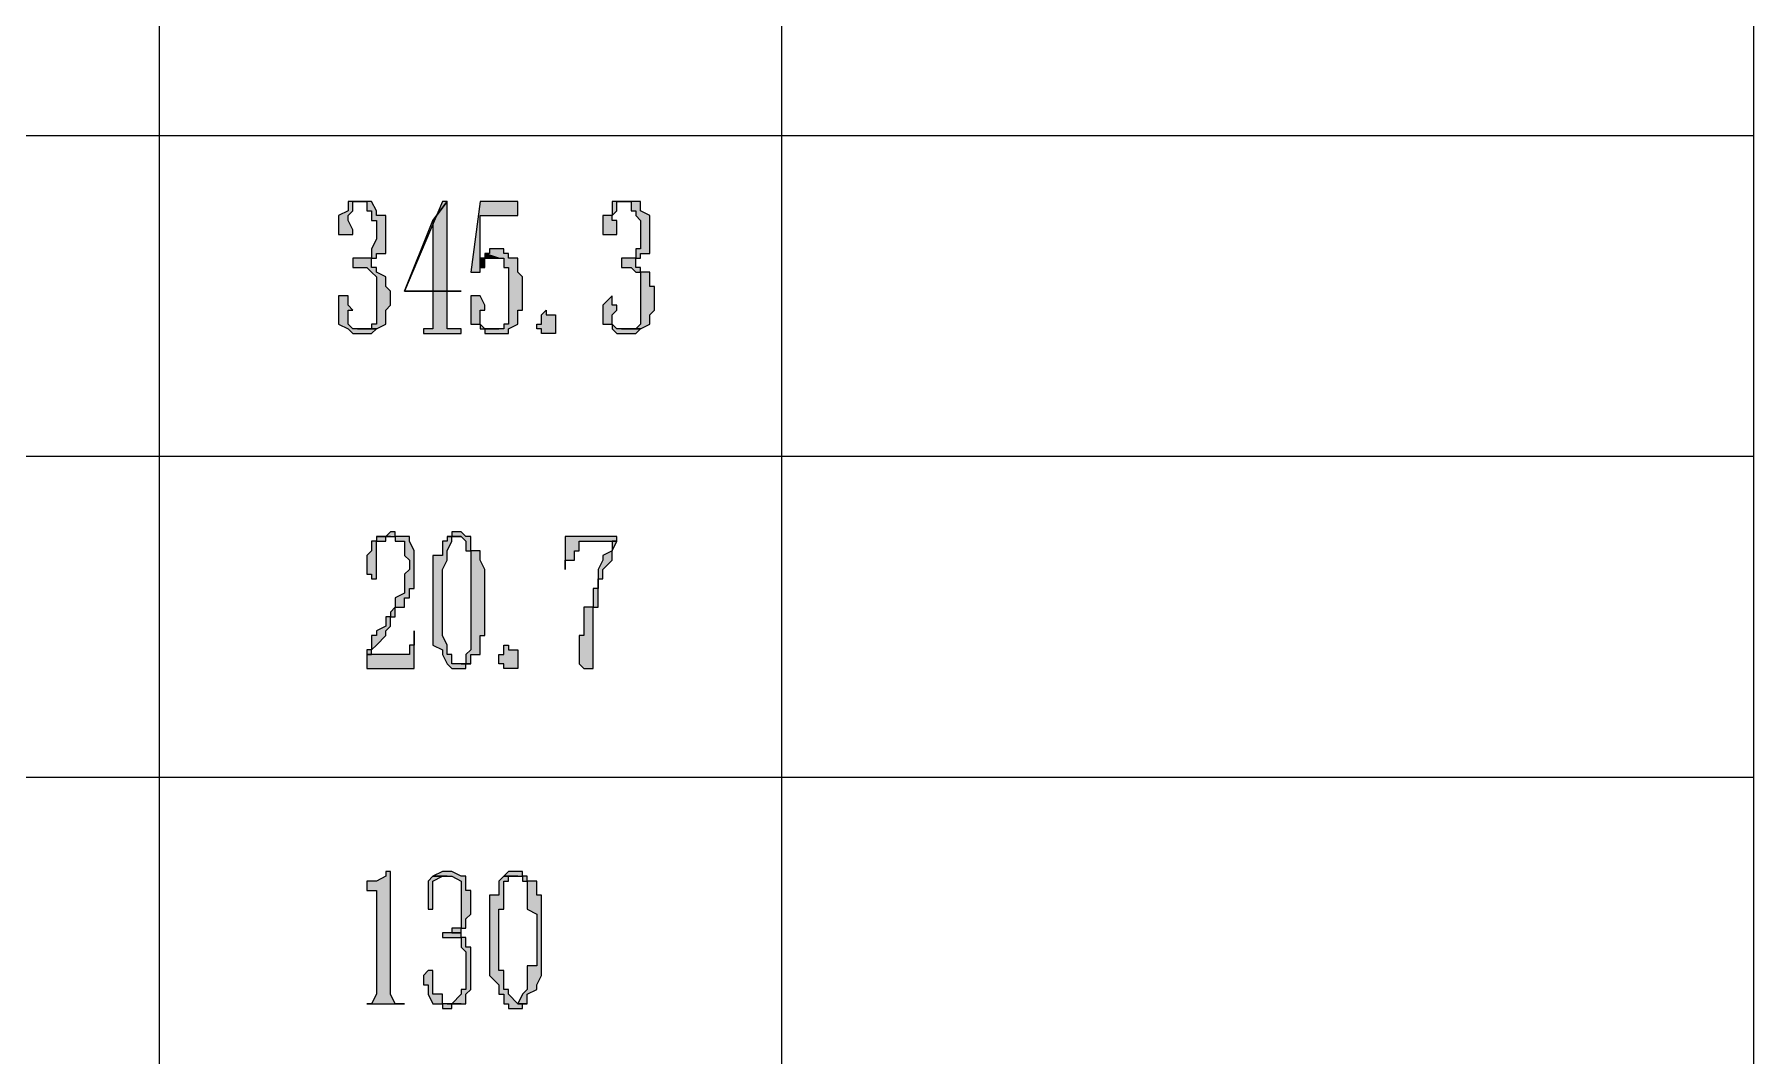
# Model space of a CAD drawing. Header units: millimetres. Extents: x 20 to 821, y 1 to 1134.
# Drawn here: x 755.5 to 821.2, y 152.2 to 191.2 of the extents above; entities that cross this region are included whole.
import ezdxf

# ---------------------------------------------------------------- set-up
doc = ezdxf.new("R2010")
doc.units = ezdxf.units.MM
doc.layers.add('1', color=7, linetype='Continuous')

msp = doc.modelspace()

# ---------------------------------------------------------------- hatches: boundary and pattern name
h = msp.add_hatch(color=0)
h.dxf.hatch_style = 2
h.paths.add_polyline_path([(767.7, 184.821732), (767.52, 184.821732), (767.52, 184.461732), (767.16, 184.281732), (767.16, 183.561732), (767.52, 183.561732), (767.7, 183.561732), (767.7, 183.741732), (767.52, 184.101732), (767.52, 184.281732), (767.7, 184.461732), (767.7, 184.821732), (767.88, 184.821732)])
h = msp.add_hatch(color=0)
h.dxf.hatch_style = 2
h.paths.add_polyline_path([(767.88, 184.821732), (767.7, 184.821732), (767.88, 184.821732), (768.24, 184.821732), (768.24, 184.461732), (768.42, 184.461732), (768.42, 184.281732), (768.42, 184.101732), (768.6, 184.101732), (768.6, 183.381732), (768.42, 183.021732), (768.42, 182.661732), (768.24, 182.661732), (767.7, 182.661732), (767.7, 182.301732), (768.24, 182.301732), (768.42, 182.121732), (768.6, 181.941732), (768.6, 180.141732), (768.42, 180.141732), (768.42, 179.961732), (768.24, 179.961732), (767.88, 179.961732), (768.6, 179.961732), (768.96, 180.141732), (768.96, 180.681732), (769.14, 180.861732), (769.14, 181.401732), (768.96, 181.581732), (768.96, 181.941732), (768.6, 182.121732), (768.6, 182.301732), (768.42, 182.301732), (768.42, 182.661732), (768.6, 182.661732), (768.6, 182.841732), (768.96, 182.841732), (768.96, 184.281732), (768.6, 184.281732), (768.6, 184.461732), (768.42, 184.821732)])
h = msp.add_hatch(color=0)
h.dxf.hatch_style = 2
h.paths.add_polyline_path([(771.3, 184.821732), (771.12, 184.821732), (769.68, 181.401732), (770.76, 181.401732), (770.76, 180.141732), (770.76, 179.961732), (770.58, 179.961732), (770.4, 179.961732), (770.4, 179.781732), (771.84, 179.781732), (771.84, 179.961732), (771.3, 179.961732), (771.3, 180.141732), (771.3, 181.401732), (771.84, 181.401732), (769.68, 181.401732), (770.76, 184.101732)])
h = msp.add_hatch(color=0)
h.dxf.hatch_style = 2
h.paths.add_polyline_path([(771.3, 184.821732), (770.76, 184.101732), (770.76, 181.401732), (769.68, 181.401732), (771.3, 181.401732)])
h = msp.add_hatch(color=0)
h.dxf.hatch_style = 2
h.paths.add_polyline_path([(774, 184.821732), (772.56, 184.821732), (772.2, 182.121732), (772.56, 182.121732), (772.56, 182.301732), (772.56, 184.281732), (774, 184.281732)])
h = msp.add_hatch(color=0)
h.dxf.hatch_style = 2
h.paths.add_polyline_path([(777.78, 184.821732), (777.6, 184.821732), (777.6, 184.461732), (777.6, 184.281732), (777.24, 184.281732), (777.24, 183.561732), (777.6, 183.561732), (777.78, 183.561732), (777.78, 183.741732), (777.78, 184.101732), (777.6, 184.101732), (777.6, 184.281732), (777.78, 184.461732), (777.78, 184.821732), (777.96, 184.821732)])
h = msp.add_hatch(color=0)
h.dxf.hatch_style = 2
h.paths.add_polyline_path([(778.32, 184.821732), (777.78, 184.821732), (777.96, 184.821732), (778.32, 184.821732), (778.32, 184.461732), (778.5, 184.461732), (778.5, 184.281732), (778.68, 184.101732), (778.68, 183.021732), (778.5, 183.021732), (778.5, 182.661732), (778.32, 182.661732), (777.96, 182.661732), (777.96, 182.301732), (778.32, 182.301732), (778.5, 182.121732), (778.68, 182.121732), (778.68, 181.941732), (778.68, 180.141732), (778.5, 179.961732), (777.96, 179.961732), (778.68, 179.961732), (779.04, 180.141732), (779.04, 180.501732), (779.22, 180.681732), (779.22, 181.581732), (779.04, 181.581732), (779.04, 182.121732), (778.68, 182.121732), (778.68, 182.301732), (778.5, 182.301732), (778.5, 182.661732), (778.68, 182.661732), (778.68, 182.841732), (779.04, 182.841732), (779.04, 184.281732), (778.68, 184.461732), (778.68, 184.821732), (778.5, 184.821732)])
h = msp.add_hatch(color=0)
h.dxf.hatch_style = 2
h.paths.add_polyline_path([(772.74, 182.841732), (772.74, 182.661732), (772.56, 182.661732), (772.56, 182.301732), (772.74, 182.301732), (772.74, 182.661732), (772.92, 182.661732), (773.28, 182.661732)])
h = msp.add_hatch(color=0)
h.dxf.hatch_style = 2
h.paths.add_polyline_path([(773.28, 183.021732), (772.92, 183.021732), (772.92, 182.841732), (772.74, 182.841732), (773.28, 182.661732), (773.46, 182.661732), (773.46, 182.301732), (773.64, 182.301732), (773.64, 182.121732), (773.64, 180.501732), (773.64, 180.141732), (773.46, 180.141732), (773.46, 179.961732), (773.28, 179.961732), (772.74, 179.961732), (772.74, 179.781732), (773.64, 179.781732), (773.64, 179.961732), (774, 180.141732), (774, 180.681732), (774.18, 180.681732), (774.18, 181.941732), (774, 182.121732), (774, 182.661732), (773.64, 182.661732), (773.64, 182.841732), (773.46, 182.841732), (773.46, 183.021732)])
h = msp.add_hatch(color=0)
h.dxf.hatch_style = 2
h.paths.add_polyline_path([(767.52, 181.221732), (767.16, 181.221732), (767.16, 180.861732), (767.16, 180.141732), (767.52, 179.961732), (767.7, 179.781732), (768.42, 179.781732), (768.6, 179.961732), (767.88, 179.961732), (767.7, 179.961732), (767.52, 180.141732), (767.52, 180.681732), (767.7, 180.681732), (767.52, 180.861732)])
h = msp.add_hatch(color=0)
h.dxf.hatch_style = 2
h.paths.add_polyline_path([(772.56, 181.221732), (772.2, 181.221732), (772.2, 180.861732), (772.2, 180.141732), (772.56, 180.141732), (772.56, 179.961732), (772.74, 179.961732), (773.28, 179.961732), (772.92, 179.961732), (772.74, 179.961732), (772.56, 180.141732), (772.56, 180.681732), (772.74, 180.681732), (772.74, 180.861732)])
h = msp.add_hatch(color=0)
h.dxf.hatch_style = 2
h.paths.add_polyline_path([(777.6, 181.221732), (777.24, 180.861732), (777.24, 180.141732), (777.6, 180.141732), (777.6, 179.961732), (777.78, 179.781732), (778.5, 179.781732), (778.68, 179.961732), (777.96, 179.961732), (777.78, 179.961732), (777.6, 180.141732), (777.6, 180.501732), (777.78, 180.681732), (777.78, 180.861732), (777.6, 180.861732)])
h = msp.add_hatch(color=0)
h.dxf.hatch_style = 2
h.paths.add_polyline_path([(775.08, 179.781732), (774.9, 179.781732), (774.9, 179.961732), (774.72, 179.961732), (774.72, 180.141732), (774.9, 180.141732), (774.9, 180.501732), (775.08, 180.681732), (775.08, 180.501732), (775.44, 180.501732), (775.44, 179.781732)])
h = msp.add_hatch(color=0)
h.dxf.hatch_style = 2
h.paths.add_polyline_path([(769.14, 172.221732), (768.96, 172.041732), (768.6, 172.041732), (769.14, 172.041732), (769.32, 172.041732), (769.32, 171.861732), (769.68, 171.861732), (769.68, 171.501732), (769.68, 171.321732), (769.86, 171.141732), (769.86, 170.781732), (769.68, 170.601732), (769.68, 169.881732), (769.32, 169.701732), (769.32, 169.341732), (769.14, 169.161732), (769.14, 168.981732), (768.96, 168.981732), (768.96, 168.621732), (768.6, 168.441732), (768.6, 168.261732), (768.42, 168.261732), (768.42, 167.721732), (768.24, 167.721732), (768.24, 167.541732), (768.42, 167.541732), (768.42, 167.721732), (768.6, 167.901732), (768.96, 168.261732), (768.96, 168.441732), (769.14, 168.621732), (769.14, 168.981732), (769.32, 168.981732), (769.32, 169.341732), (769.68, 169.341732), (769.68, 169.701732), (769.86, 169.701732), (769.86, 170.061732), (770.04, 170.061732), (770.04, 171.501732), (769.86, 171.861732), (769.86, 172.041732), (769.68, 172.041732), (769.32, 172.041732), (769.32, 172.221732)])
h = msp.add_hatch(color=0)
h.dxf.hatch_style = 2
h.paths.add_polyline_path([(768.6, 172.041732), (768.6, 171.861732), (768.42, 171.861732), (768.42, 171.501732), (768.24, 171.321732), (768.24, 170.601732), (768.42, 170.601732), (768.42, 170.421732), (768.6, 170.421732), (768.6, 171.501732), (768.6, 171.861732), (768.96, 171.861732), (768.96, 172.041732), (769.14, 172.041732)])
h = msp.add_hatch(color=0)
h.dxf.hatch_style = 2
h.paths.add_polyline_path([(771.3, 172.041732), (771.3, 171.861732), (771.12, 171.861732), (771.12, 171.321732), (770.76, 171.321732), (770.76, 168.261732), (770.76, 167.901732), (771.12, 167.721732), (771.12, 167.541732), (771.3, 167.181732), (771.48, 167.001732), (772.02, 167.001732), (772.02, 167.181732), (772.2, 167.181732), (771.84, 167.181732), (771.48, 167.181732), (771.48, 167.541732), (771.3, 167.541732), (771.3, 167.721732), (771.3, 167.901732), (771.12, 168.261732), (771.12, 170.781732), (771.3, 171.141732), (771.3, 171.501732), (771.48, 171.861732), (771.48, 172.041732), (771.84, 172.041732)])
h = msp.add_hatch(color=0)
h.dxf.hatch_style = 2
h.paths.add_polyline_path([(771.84, 172.221732), (771.48, 172.221732), (771.48, 172.041732), (771.3, 172.041732), (771.84, 172.041732), (772.02, 171.861732), (772.02, 171.501732), (772.2, 171.501732), (772.2, 169.701732), (772.2, 169.341732), (772.2, 167.721732), (772.02, 167.541732), (772.02, 167.181732), (771.84, 167.181732), (772.2, 167.181732), (772.2, 167.541732), (772.56, 167.541732), (772.56, 167.721732), (772.56, 168.261732), (772.74, 168.261732), (772.74, 170.781732), (772.56, 171.141732), (772.56, 171.501732), (772.2, 171.501732), (772.2, 172.041732), (772.02, 172.041732)])
h = msp.add_hatch(color=0)
h.dxf.hatch_style = 2
h.paths.add_polyline_path([(777.78, 172.041732), (775.8, 172.041732), (775.8, 170.781732), (775.8, 171.141732), (776.16, 171.141732), (776.16, 171.501732), (776.34, 171.501732), (776.34, 171.861732), (776.52, 171.861732), (777.78, 171.861732)])
h = msp.add_hatch(color=0)
h.dxf.hatch_style = 2
h.paths.add_polyline_path([(777.78, 171.861732), (777.6, 171.861732), (777.6, 171.501732), (777.24, 171.321732), (777.24, 171.141732), (777.06, 170.781732), (777.06, 170.061732), (776.88, 170.061732), (776.88, 169.341732), (776.52, 169.341732), (776.52, 168.261732), (776.34, 168.261732), (776.34, 167.901732), (776.34, 167.181732), (776.52, 167.001732), (776.88, 167.001732), (776.88, 167.181732), (776.88, 169.341732), (777.06, 169.341732), (777.06, 170.421732), (777.24, 170.421732), (777.24, 170.781732), (777.6, 171.141732), (777.6, 171.501732)])
h = msp.add_hatch(color=0)
h.dxf.hatch_style = 2
h.paths.add_polyline_path([(770.04, 168.441732), (770.04, 167.901732), (769.86, 167.901732), (769.86, 167.541732), (769.68, 167.541732), (768.24, 167.541732), (768.24, 167.001732), (770.04, 167.001732)])
h = msp.add_hatch(color=0)
h.dxf.hatch_style = 2
h.paths.add_polyline_path([(773.64, 167.001732), (773.46, 167.001732), (773.46, 167.181732), (773.28, 167.181732), (773.28, 167.541732), (773.46, 167.541732), (773.46, 167.721732), (773.46, 167.901732), (773.64, 167.901732), (773.64, 167.721732), (774, 167.721732), (774, 167.001732)])
h = msp.add_hatch(color=0)
h.dxf.hatch_style = 2
h.paths.add_polyline_path([(769.14, 159.261732), (768.96, 159.261732), (768.96, 159.081732), (768.6, 158.901732), (768.24, 158.901732), (768.24, 158.541732), (768.6, 158.541732), (768.6, 158.361732), (768.6, 154.581732), (768.42, 154.221732), (768.24, 154.221732), (769.68, 154.221732), (769.32, 154.221732), (769.14, 154.581732)])
h = msp.add_hatch(color=0)
h.dxf.hatch_style = 2
h.paths.add_polyline_path([(770.76, 159.081732), (770.58, 158.901732), (770.58, 157.821732), (770.76, 157.821732), (770.76, 158.901732), (771.12, 159.081732), (771.3, 159.081732)])
h = msp.add_hatch(color=0)
h.dxf.hatch_style = 2
h.paths.add_polyline_path([(771.3, 159.261732), (771.12, 159.261732), (770.76, 159.081732), (771.48, 159.081732), (771.84, 158.901732), (771.84, 157.101732), (771.48, 157.101732), (771.48, 156.921732), (771.12, 156.921732), (771.12, 156.741732), (771.84, 156.741732), (771.84, 156.381732), (772.02, 156.201732), (772.02, 154.761732), (771.84, 154.761732), (771.84, 154.581732), (771.48, 154.221732), (771.3, 154.221732), (771.84, 154.221732), (772.02, 154.221732), (772.02, 154.581732), (772.2, 154.761732), (772.2, 156.381732), (772.02, 156.381732), (772.02, 156.741732), (771.84, 156.741732), (771.84, 156.921732), (771.48, 156.921732), (771.84, 156.921732), (771.84, 157.101732), (772.02, 157.101732), (772.02, 157.461732), (772.2, 157.641732), (772.2, 158.541732), (772.02, 158.541732), (772.02, 159.081732), (771.84, 159.081732), (771.48, 159.261732)])
h = msp.add_hatch(color=0)
h.dxf.hatch_style = 2
h.paths.add_polyline_path([(773.46, 159.081732), (773.28, 158.901732), (773.28, 158.361732), (772.92, 158.361732), (772.92, 155.301732), (773.28, 154.941732), (773.28, 154.581732), (773.46, 154.581732), (773.46, 154.221732), (773.64, 154.221732), (773.64, 154.041732), (774, 154.041732), (774.18, 154.041732), (774.18, 154.221732), (774.36, 154.221732), (774, 154.221732), (773.64, 154.581732), (773.64, 154.761732), (773.46, 154.761732), (773.46, 155.481732), (773.28, 155.481732), (773.28, 157.821732), (773.46, 157.821732), (773.46, 158.901732), (773.64, 158.901732), (773.64, 159.081732), (774, 159.081732)])
h = msp.add_hatch(color=0)
h.dxf.hatch_style = 2
h.paths.add_polyline_path([(774, 159.261732), (773.64, 159.261732), (773.46, 159.081732), (774.18, 159.081732), (774.18, 158.901732), (774.36, 158.901732), (774.36, 158.541732), (774.36, 157.821732), (774.72, 157.641732), (774.72, 156.741732), (774.72, 155.661732), (774.36, 155.661732), (774.36, 154.761732), (774.18, 154.581732), (774, 154.221732), (774.36, 154.221732), (774.36, 154.581732), (774.72, 154.761732), (774.72, 154.941732), (774.9, 155.301732), (774.9, 158.361732), (774.72, 158.361732), (774.72, 158.901732), (774.36, 158.901732), (774.36, 159.081732), (774.18, 159.081732), (774.18, 159.261732)])
h = msp.add_hatch(color=0)
h.dxf.hatch_style = 2
h.paths.add_polyline_path([(770.58, 155.481732), (770.4, 155.301732), (770.4, 154.941732), (770.58, 154.941732), (770.58, 154.581732), (770.76, 154.221732), (771.12, 154.221732), (771.12, 154.041732), (771.48, 154.041732), (771.48, 154.221732), (771.84, 154.221732), (771.3, 154.221732), (771.12, 154.221732), (771.12, 154.581732), (770.76, 154.581732), (770.76, 155.481732)])

# ---------------------------------------------------------------- linework, layer by layer
at = {"layer": '1', "color": 0, "lineweight": 25}
for points in [[(20.16, 1133.601732), (821.16, 1133.601732), (821.16, 0.501732), (20.16, 0.501732), (20.16, 1133.601732)], [(760.32, 89.781732), (760.32, 419.721732)], [(784.08, 77.541732), (784.08, 419.721732)], [(557.64, 187.341732), (821.16, 187.341732)], [(557.64, 175.101732), (821.16, 175.101732)], [(557.64, 162.861732), (821.16, 162.861732)]]:
    msp.add_lwpolyline(points, dxfattribs=at)
at = {"layer": '1', "color": 0, "lineweight": 5}
for points in [[(767.7, 184.821732), (767.52, 184.821732), (767.52, 184.461732), (767.16, 184.281732), (767.16, 183.561732), (767.52, 183.561732), (767.7, 183.561732), (767.7, 183.741732), (767.52, 184.101732), (767.52, 184.281732), (767.7, 184.461732), (767.7, 184.821732), (767.88, 184.821732), (767.7, 184.821732)], [(767.88, 184.821732), (767.7, 184.821732), (767.88, 184.821732), (768.24, 184.821732), (768.24, 184.461732), (768.42, 184.461732), (768.42, 184.281732), (768.42, 184.101732), (768.6, 184.101732), (768.6, 183.381732), (768.42, 183.021732), (768.42, 182.661732), (768.24, 182.661732), (768.24, 182.661732), (767.7, 182.661732), (767.7, 182.301732), (768.24, 182.301732), (768.42, 182.121732), (768.6, 181.941732), (768.6, 180.141732), (768.42, 180.141732), (768.42, 179.961732), (768.24, 179.961732), (767.88, 179.961732), (768.6, 179.961732), (768.96, 180.141732), (768.96, 180.681732), (769.14, 180.861732), (769.14, 181.401732), (768.96, 181.581732), (768.96, 181.941732), (768.6, 182.121732), (768.6, 182.301732), (768.42, 182.301732), (768.42, 182.661732), (768.6, 182.661732), (768.6, 182.841732), (768.96, 182.841732), (768.96, 184.281732), (768.6, 184.281732), (768.6, 184.461732), (768.42, 184.821732), (767.88, 184.821732)], [(771.3, 184.821732), (771.12, 184.821732), (769.68, 181.401732), (770.76, 181.401732), (770.76, 180.141732), (770.76, 179.961732), (770.58, 179.961732), (770.4, 179.961732), (770.4, 179.781732), (771.84, 179.781732), (771.84, 179.961732), (771.3, 179.961732), (771.3, 180.141732), (771.3, 181.401732), (771.84, 181.401732), (769.68, 181.401732), (770.76, 184.101732), (771.3, 184.821732)], [(771.3, 184.821732), (770.76, 184.101732), (770.76, 181.401732), (769.68, 181.401732), (771.3, 181.401732), (771.3, 184.821732)], [(774, 184.821732), (772.56, 184.821732), (772.2, 182.121732), (772.56, 182.121732), (772.56, 182.301732), (772.56, 184.281732), (774, 184.281732), (774, 184.821732)], [(777.78, 184.821732), (777.6, 184.821732), (777.6, 184.461732), (777.6, 184.281732), (777.24, 184.281732), (777.24, 183.561732), (777.6, 183.561732), (777.78, 183.561732), (777.78, 183.741732), (777.78, 184.101732), (777.6, 184.101732), (777.6, 184.281732), (777.78, 184.461732), (777.78, 184.821732), (777.96, 184.821732), (777.78, 184.821732)], [(778.32, 184.821732), (777.78, 184.821732), (777.96, 184.821732), (778.32, 184.821732), (778.32, 184.461732), (778.5, 184.461732), (778.5, 184.281732), (778.68, 184.101732), (778.68, 183.021732), (778.5, 183.021732), (778.5, 182.661732), (778.32, 182.661732), (778.32, 182.661732), (777.96, 182.661732), (777.96, 182.301732), (778.32, 182.301732), (778.5, 182.121732), (778.68, 182.121732), (778.68, 181.941732), (778.68, 180.141732), (778.5, 179.961732), (777.96, 179.961732), (778.68, 179.961732), (779.04, 180.141732), (779.04, 180.501732), (779.22, 180.681732), (779.22, 181.581732), (779.04, 181.581732), (779.04, 182.121732), (778.68, 182.121732), (778.68, 182.301732), (778.5, 182.301732), (778.5, 182.661732), (778.68, 182.661732), (778.68, 182.841732), (779.04, 182.841732), (779.04, 184.281732), (778.68, 184.461732), (778.68, 184.821732), (778.5, 184.821732), (778.32, 184.821732)], [(772.74, 182.841732), (772.74, 182.661732), (772.56, 182.661732), (772.56, 182.301732), (772.74, 182.301732), (772.74, 182.661732), (772.92, 182.661732), (773.28, 182.661732), (772.74, 182.841732)], [(773.28, 183.021732), (772.92, 183.021732), (772.92, 182.841732), (772.74, 182.841732), (773.28, 182.661732), (773.46, 182.661732), (773.46, 182.301732), (773.64, 182.301732), (773.64, 182.121732), (773.64, 180.501732), (773.64, 180.501732), (773.64, 180.141732), (773.46, 180.141732), (773.46, 179.961732), (773.28, 179.961732), (772.74, 179.961732), (772.74, 179.781732), (773.64, 179.781732), (773.64, 179.961732), (774, 180.141732), (774, 180.681732), (774.18, 180.681732), (774.18, 181.941732), (774, 182.121732), (774, 182.661732), (773.64, 182.661732), (773.64, 182.841732), (773.46, 182.841732), (773.46, 183.021732), (773.28, 183.021732)], [(767.52, 181.221732), (767.16, 181.221732), (767.16, 180.861732), (767.16, 180.141732), (767.52, 179.961732), (767.7, 179.781732), (768.42, 179.781732), (768.6, 179.961732), (767.88, 179.961732), (767.7, 179.961732), (767.52, 180.141732), (767.52, 180.681732), (767.7, 180.681732), (767.52, 180.861732), (767.52, 181.221732)], [(772.56, 181.221732), (772.2, 181.221732), (772.2, 180.861732), (772.2, 180.141732), (772.56, 180.141732), (772.56, 179.961732), (772.74, 179.961732), (773.28, 179.961732), (772.92, 179.961732), (772.74, 179.961732), (772.56, 180.141732), (772.56, 180.681732), (772.56, 180.681732), (772.74, 180.681732), (772.74, 180.861732), (772.56, 181.221732)], [(777.6, 181.221732), (777.24, 180.861732), (777.24, 180.141732), (777.6, 180.141732), (777.6, 179.961732), (777.78, 179.781732), (778.5, 179.781732), (778.68, 179.961732), (777.96, 179.961732), (777.78, 179.961732), (777.6, 180.141732), (777.6, 180.501732), (777.78, 180.681732), (777.78, 180.861732), (777.6, 180.861732), (777.6, 181.221732)], [(775.08, 179.781732), (774.9, 179.781732), (774.9, 179.961732), (774.72, 179.961732), (774.72, 180.141732), (774.9, 180.141732), (774.9, 180.501732), (775.08, 180.681732), (775.08, 180.501732), (775.44, 180.501732), (775.44, 179.781732), (775.08, 179.781732)], [(769.14, 172.221732), (768.96, 172.041732), (768.6, 172.041732), (769.14, 172.041732), (769.32, 172.041732), (769.32, 171.861732), (769.68, 171.861732), (769.68, 171.501732), (769.68, 171.321732), (769.86, 171.141732), (769.86, 170.781732), (769.68, 170.601732), (769.68, 169.881732), (769.32, 169.701732), (769.32, 169.701732), (769.32, 169.341732), (769.14, 169.161732), (769.14, 168.981732), (768.96, 168.981732), (768.96, 168.621732), (768.6, 168.441732), (768.6, 168.261732), (768.42, 168.261732), (768.42, 167.721732), (768.24, 167.721732), (768.24, 167.541732), (768.42, 167.541732), (768.42, 167.721732), (768.6, 167.901732), (768.96, 168.261732), (768.96, 168.441732), (769.14, 168.621732), (769.14, 168.981732), (769.32, 168.981732), (769.32, 169.341732), (769.68, 169.341732), (769.68, 169.701732), (769.86, 169.701732), (769.86, 170.061732), (770.04, 170.061732), (770.04, 171.501732), (769.86, 171.861732), (769.86, 172.041732), (769.68, 172.041732), (769.32, 172.041732), (769.32, 172.221732), (769.14, 172.221732)], [(768.6, 172.041732), (768.6, 171.861732), (768.42, 171.861732), (768.42, 171.501732), (768.24, 171.321732), (768.24, 170.601732), (768.42, 170.601732), (768.42, 170.421732), (768.6, 170.421732), (768.6, 171.501732), (768.6, 171.861732), (768.96, 171.861732), (768.96, 172.041732), (769.14, 172.041732), (768.6, 172.041732)], [(771.3, 172.041732), (771.3, 171.861732), (771.12, 171.861732), (771.12, 171.321732), (770.76, 171.321732), (770.76, 168.261732), (770.76, 167.901732), (771.12, 167.721732), (771.12, 167.541732), (771.3, 167.181732), (771.48, 167.001732), (772.02, 167.001732), (772.02, 167.181732), (772.2, 167.181732), (771.84, 167.181732), (771.48, 167.181732), (771.48, 167.541732), (771.3, 167.541732), (771.3, 167.721732), (771.3, 167.901732), (771.12, 168.261732), (771.12, 170.781732), (771.3, 171.141732), (771.3, 171.501732), (771.48, 171.861732), (771.48, 172.041732), (771.84, 172.041732), (771.3, 172.041732)], [(771.84, 172.221732), (771.48, 172.221732), (771.48, 172.041732), (771.3, 172.041732), (771.84, 172.041732), (772.02, 171.861732), (772.02, 171.501732), (772.2, 171.501732), (772.2, 169.701732), (772.2, 169.341732), (772.2, 167.721732), (772.02, 167.541732), (772.02, 167.181732), (771.84, 167.181732), (772.2, 167.181732), (772.2, 167.541732), (772.56, 167.541732), (772.56, 167.721732), (772.56, 168.261732), (772.74, 168.261732), (772.74, 170.781732), (772.56, 171.141732), (772.56, 171.501732), (772.2, 171.501732), (772.2, 172.041732), (772.02, 172.041732), (771.84, 172.221732)], [(777.78, 172.041732), (775.8, 172.041732), (775.8, 170.781732), (775.8, 171.141732), (776.16, 171.141732), (776.16, 171.501732), (776.34, 171.501732), (776.34, 171.861732), (776.52, 171.861732), (777.78, 171.861732), (777.78, 172.041732)], [(777.78, 171.861732), (777.6, 171.861732), (777.6, 171.501732), (777.24, 171.321732), (777.24, 171.141732), (777.06, 170.781732), (777.06, 170.061732), (776.88, 170.061732), (776.88, 169.341732), (776.52, 169.341732), (776.52, 168.261732), (776.34, 168.261732), (776.34, 167.901732), (776.34, 167.181732), (776.52, 167.001732), (776.88, 167.001732), (776.88, 167.181732), (776.88, 169.341732), (777.06, 169.341732), (777.06, 170.421732), (777.24, 170.421732), (777.24, 170.781732), (777.6, 171.141732), (777.6, 171.501732), (777.78, 171.861732)], [(770.04, 168.441732), (770.04, 167.901732), (769.86, 167.901732), (769.86, 167.541732), (769.68, 167.541732), (768.24, 167.541732), (768.24, 167.001732), (770.04, 167.001732), (770.04, 168.441732)], [(773.64, 167.001732), (773.46, 167.001732), (773.46, 167.181732), (773.28, 167.181732), (773.28, 167.541732), (773.46, 167.541732), (773.46, 167.721732), (773.46, 167.901732), (773.64, 167.901732), (773.64, 167.721732), (774, 167.721732), (774, 167.001732), (773.64, 167.001732)], [(769.14, 159.261732), (768.96, 159.261732), (768.96, 159.081732), (768.6, 158.901732), (768.24, 158.901732), (768.24, 158.541732), (768.6, 158.541732), (768.6, 158.361732), (768.6, 154.581732), (768.42, 154.221732), (768.24, 154.221732), (769.68, 154.221732), (769.32, 154.221732), (769.14, 154.581732), (769.14, 159.261732)], [(770.76, 159.081732), (770.58, 158.901732), (770.58, 157.821732), (770.76, 157.821732), (770.76, 158.901732), (771.12, 159.081732), (771.12, 159.081732), (771.3, 159.081732), (770.76, 159.081732)], [(771.3, 159.261732), (771.12, 159.261732), (770.76, 159.081732), (771.48, 159.081732), (771.84, 158.901732), (771.84, 157.101732), (771.48, 157.101732), (771.48, 156.921732), (771.12, 156.921732), (771.12, 156.741732), (771.84, 156.741732), (771.84, 156.381732), (772.02, 156.201732), (772.02, 154.761732), (771.84, 154.761732), (771.84, 154.581732), (771.48, 154.221732), (771.3, 154.221732), (771.84, 154.221732), (772.02, 154.221732), (772.02, 154.581732), (772.2, 154.761732), (772.2, 156.381732), (772.02, 156.381732), (772.02, 156.741732), (771.84, 156.741732), (771.84, 156.921732), (771.48, 156.921732), (771.84, 156.921732), (771.84, 157.101732), (772.02, 157.101732), (772.02, 157.461732), (772.2, 157.641732), (772.2, 158.541732), (772.02, 158.541732), (772.02, 159.081732), (771.84, 159.081732), (771.48, 159.261732), (771.3, 159.261732)], [(773.46, 159.081732), (773.28, 158.901732), (773.28, 158.361732), (772.92, 158.361732), (772.92, 155.301732), (772.92, 155.301732), (773.28, 154.941732), (773.28, 154.581732), (773.46, 154.581732), (773.46, 154.221732), (773.64, 154.221732), (773.64, 154.041732), (774, 154.041732), (774.18, 154.041732), (774.18, 154.221732), (774.36, 154.221732), (774, 154.221732), (773.64, 154.581732), (773.64, 154.761732), (773.46, 154.761732), (773.46, 155.481732), (773.28, 155.481732), (773.28, 157.821732), (773.46, 157.821732), (773.46, 158.901732), (773.64, 158.901732), (773.64, 159.081732), (774, 159.081732), (773.46, 159.081732)], [(774, 159.261732), (773.64, 159.261732), (773.46, 159.081732), (774.18, 159.081732), (774.18, 158.901732), (774.36, 158.901732), (774.36, 158.541732), (774.36, 157.821732), (774.72, 157.641732), (774.72, 156.741732), (774.72, 156.741732), (774.72, 155.661732), (774.36, 155.661732), (774.36, 154.761732), (774.18, 154.581732), (774, 154.221732), (774.36, 154.221732), (774.36, 154.581732), (774.72, 154.761732), (774.72, 154.941732), (774.9, 155.301732), (774.9, 158.361732), (774.72, 158.361732), (774.72, 158.901732), (774.36, 158.901732), (774.36, 159.081732), (774.18, 159.081732), (774.18, 159.261732), (774, 159.261732)], [(770.58, 155.481732), (770.4, 155.301732), (770.4, 154.941732), (770.58, 154.941732), (770.58, 154.581732), (770.76, 154.221732), (771.12, 154.221732), (771.12, 154.041732), (771.48, 154.041732), (771.48, 154.221732), (771.84, 154.221732), (771.3, 154.221732), (771.12, 154.221732), (771.12, 154.221732), (771.12, 154.581732), (770.76, 154.581732), (770.76, 155.481732), (770.58, 155.481732)]]:
    msp.add_lwpolyline(points, dxfattribs=at)

doc.saveas('drawing.dxf')
